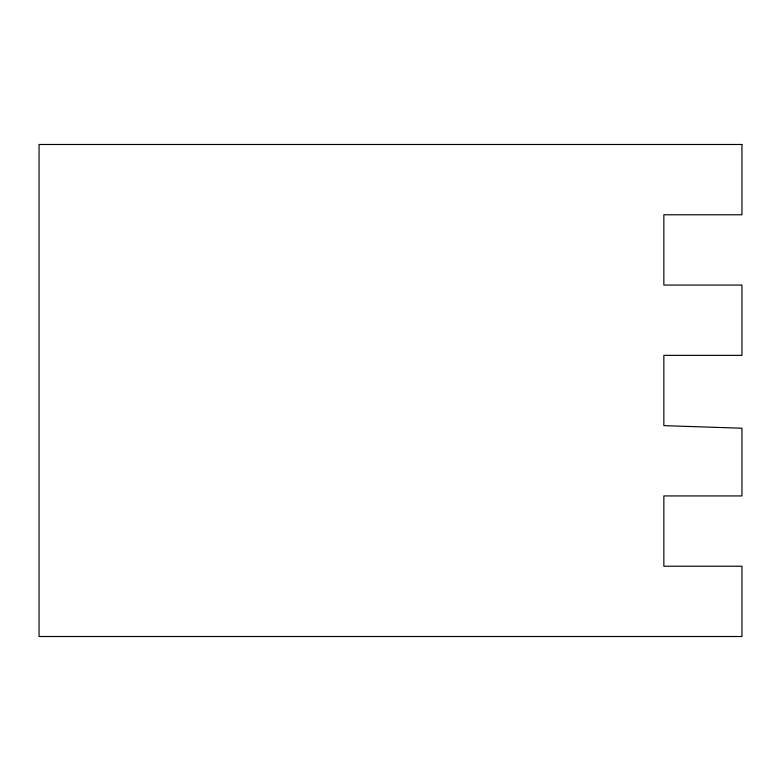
<?xml version="1.0" encoding="UTF-8"?>
<svg xmlns="http://www.w3.org/2000/svg" width="781" height="781" viewBox="0 0 781 781"><rect width="100%" height="100%" fill="white"/><g stroke="black" fill="none" stroke-linecap="round" stroke-linejoin="round"><path stroke-width="1.17" d="M741.95 144.485L39.05 144.485L39.05 636.515L741.95 636.515L741.95 566.225L663.85 566.225L663.85 495.935L741.95 495.935L741.95 428.222L663.85 425.645L663.85 355.355L741.95 355.355L741.95 285.065L663.85 285.065L663.85 214.775L741.95 214.775L741.95 144.485"/></g></svg>
